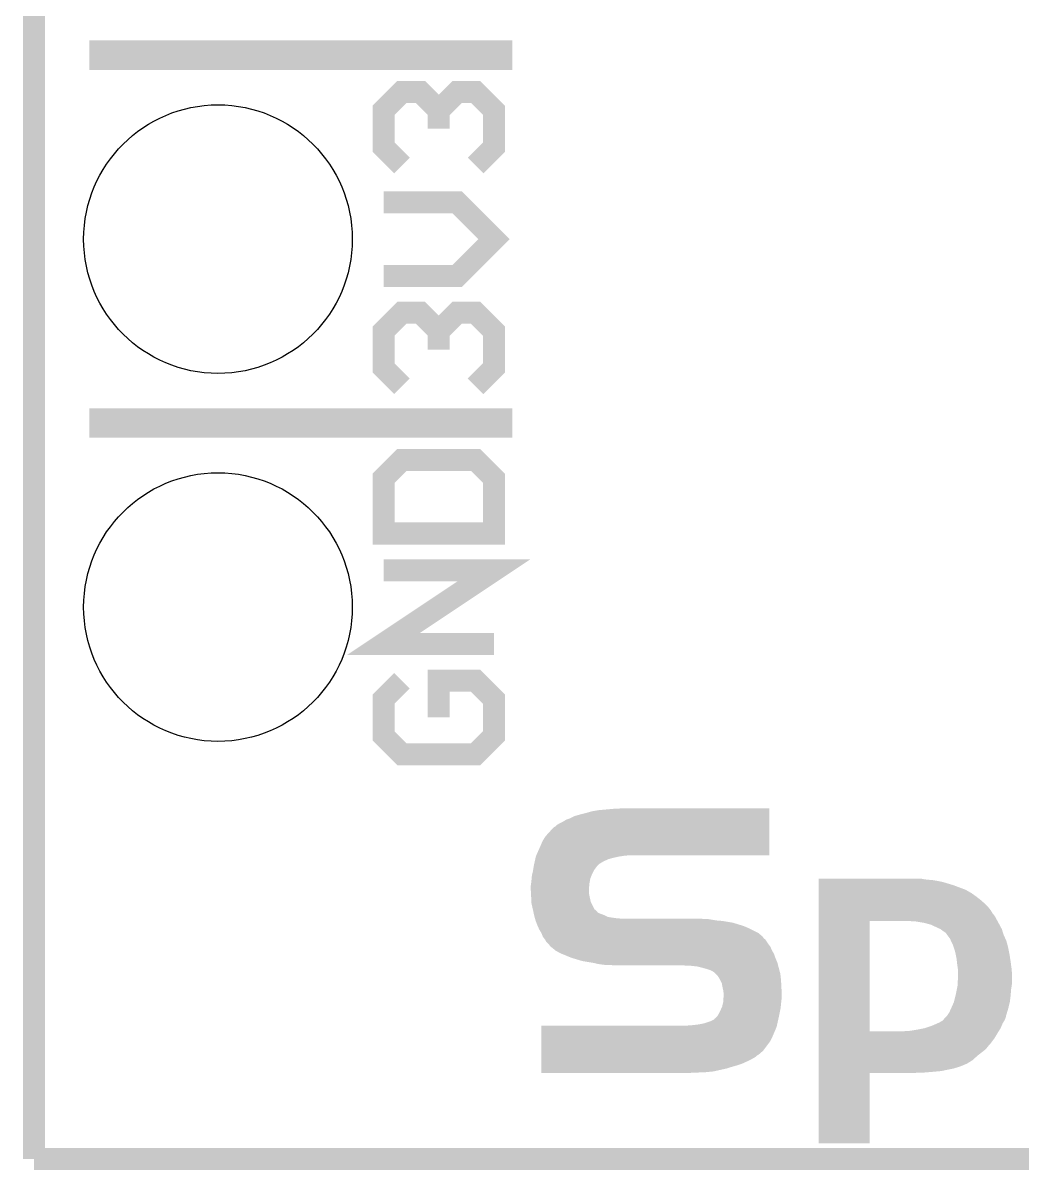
# Model space of a CAD drawing. Extents: x -1.4 to 24.2, y -3.9 to 53.4.
# Drawn here: x -1.35 to 5.55, y -3.89 to 4.03 of the extents above; entities that cross this region are included whole.
import ezdxf

# ---------------------------------------------------------------- set-up
doc = ezdxf.new("R2010")
doc.units = 0
doc.layers.get('0').update_dxf_attribs({"linetype": 'CONTINUOUS'})
for name, color, linetype in [('SPECTRAL_CLICK_V100_GKO', 9, 'CONTINUOUS'), ('SPECTRAL_CLICK_V100_GTO', 11, 'CONTINUOUS'), ('SPECTRAL_CLICK_V100_GTS', 8, 'CONTINUOUS')]:
    doc.layers.add(name, color=color, linetype=linetype)

# ---------------------------------------------------------------- blocks, each defined once
blk = doc.blocks.new('ROUND_24')
blk.add_circle((0, 0), 0.9271)

msp = doc.modelspace()

# ---------------------------------------------------------------- linework, layer by layer
at = {"layer": 'SPECTRAL_CLICK_V100_GKO', "const_width": 0.1524}
for points in [[(-1.27, -3.81), (-1.27, 39.32682)], [(-1.27, -3.81), (21.59, -3.81)]]:
    msp.add_lwpolyline(points, dxfattribs=at)
at = {"layer": 'SPECTRAL_CLICK_V100_GTO'}
for points, const_width in [([(-0.889, 3.81), (2.032, 3.81)], 0.2032), ([(1.27, 3.048), (1.143, 3.175), (1.143, 3.429), (1.27, 3.556), (1.397, 3.556), (1.524, 3.429), (1.524, 3.302), (1.524, 3.429), (1.651, 3.556), (1.778, 3.556), (1.905, 3.429), (1.905, 3.175), (1.778, 3.048)], 0.1524), ([(1.143, 2.286), (1.651, 2.286), (1.905, 2.54), (1.651, 2.794), (1.143, 2.794)], 0.1524), ([(1.27, 1.524), (1.143, 1.651), (1.143, 1.905), (1.27, 2.032), (1.397, 2.032), (1.524, 1.905), (1.524, 1.778), (1.524, 1.905), (1.651, 2.032), (1.778, 2.032), (1.905, 1.905), (1.905, 1.651), (1.778, 1.524)], 0.1524), ([(-0.889, 1.27), (2.032, 1.27)], 0.2032), ([(1.143, 0.508), (1.905, 0.508), (1.905, 0.889), (1.778, 1.016), (1.27, 1.016), (1.143, 0.889), (1.143, 0.508)], 0.1524), ([(1.905, -0.254), (1.143, -0.254), (1.905, 0.254), (1.143, 0.254)], 0.1524), ([(1.27, -0.508), (1.143, -0.635), (1.143, -0.889), (1.27, -1.016), (1.778, -1.016), (1.905, -0.889), (1.905, -0.635), (1.778, -0.508), (1.524, -0.508), (1.524, -0.762)], 0.1524)]:
    msp.add_lwpolyline(points, dxfattribs=dict(at, const_width=const_width))
for points in [[(2.49682, -1.43256), (2.53746, -1.4224), (3.804916, -1.43256), (3.804916, -1.4224)], [(2.53746, -1.4224), (2.58064, -1.4097), (3.804916, -1.4224), (3.804918, -1.4097)], [(2.58064, -1.4097), (2.626358, -1.40208), (3.804918, -1.4097), (3.804918, -1.40208)], [(2.626358, -1.40208), (2.73812, -1.39192), (3.804918, -1.40208), (3.804918, -1.39192)], [(2.73812, -1.39192), (2.796034, -1.389402), (3.804918, -1.39192), (3.80492, -1.389402)], [(2.796034, -1.389402), (2.79654, -1.38938), (3.80492, -1.389402), (2.79654, -1.38938)], [(2.32918, -1.513838), (2.339342, -1.503678), (3.80491, -1.513838), (3.804912, -1.503678)], [(2.339342, -1.503678), (2.35712, -1.49352), (3.804912, -1.503678), (3.804912, -1.49352)], [(2.35712, -1.49352), (2.377438, -1.48336), (3.804912, -1.49352), (3.804912, -1.48336)], [(2.377438, -1.48336), (2.40284, -1.46812), (3.804912, -1.48336), (3.804914, -1.46812)], [(2.40284, -1.46812), (2.43078, -1.45796), (3.804914, -1.46812), (3.804914, -1.45796)], [(2.43078, -1.45796), (2.461262, -1.442718), (3.804914, -1.45796), (3.804916, -1.442718)], [(2.461262, -1.442718), (2.49682, -1.43256), (3.804916, -1.442718), (3.804916, -1.43256)], [(2.24028, -1.61544), (2.260602, -1.582418), (3.804904, -1.61544), (3.804906, -1.582418)], [(2.260602, -1.582418), (2.3114, -1.52654), (3.804906, -1.582418), (3.80491, -1.52654)], [(2.3114, -1.52654), (2.319024, -1.518918), (3.80491, -1.52654), (3.80491, -1.518918)], [(2.319024, -1.518918), (2.32918, -1.513838), (3.80491, -1.518918), (3.80491, -1.513838)], [(2.196818, -1.7145), (2.22504, -1.651), (3.804898, -1.7145), (3.804902, -1.651)], [(2.22504, -1.651), (2.24028, -1.61544), (3.804902, -1.651), (3.804904, -1.61544)], [(2.186658, -1.75514), (2.190044, -1.7399), (2.661922, -1.75514), (2.694938, -1.7399)], [(2.190044, -1.7399), (2.192302, -1.72974), (2.694938, -1.7399), (2.73304, -1.72974)], [(2.192302, -1.72974), (2.193996, -1.72212), (2.73304, -1.72974), (2.7686, -1.72212)], [(2.193996, -1.72212), (2.194562, -1.719578), (2.7686, -1.72212), (2.785122, -1.719578)], [(2.194562, -1.719578), (2.195688, -1.71704), (2.785122, -1.719578), (2.80162, -1.71704)], [(2.195688, -1.71704), (2.196818, -1.7145), (2.80162, -1.71704), (2.82702, -1.7145)], [(2.16955, -1.8415), (2.17424, -1.82118), (2.58318, -1.8415), (2.59334, -1.82118)], [(2.17424, -1.82118), (2.17502, -1.816102), (2.59334, -1.82118), (2.59588, -1.816102)], [(2.17502, -1.816102), (2.177756, -1.79832), (2.59588, -1.816102), (2.60858, -1.79832)], [(2.177756, -1.79832), (2.17932, -1.78816), (2.60858, -1.79832), (2.616706, -1.78816)], [(2.17932, -1.78816), (2.179884, -1.785622), (2.616706, -1.78816), (2.618738, -1.785622)], [(2.179884, -1.785622), (2.182706, -1.772922), (2.618738, -1.785622), (2.631438, -1.772922)], [(2.182706, -1.772922), (2.186658, -1.75514), (2.631438, -1.772922), (2.661922, -1.75514)], [(2.16154, -1.905), (2.16408, -1.88214), (2.564288, -1.905), (2.568574, -1.88214)], [(2.16408, -1.88214), (2.165002, -1.871982), (2.568574, -1.88214), (2.57048, -1.871982)], [(2.165002, -1.871982), (2.16662, -1.8542), (2.57048, -1.871982), (2.577888, -1.8542)], [(2.16662, -1.8542), (2.16955, -1.8415), (2.577888, -1.8542), (2.58318, -1.8415)], [(4.1453, -1.8796), (4.145302, -1.87452), (4.876802, -1.8796), (4.853942, -1.87452)], [(4.1453, -1.88214), (4.1453, -1.8796), (4.9022, -1.88214), (4.876802, -1.8796)], [(4.1453, -1.88468), (4.1453, -1.88214), (4.93268, -1.88468), (4.9022, -1.88214)], [(4.1453, -1.88976), (4.1453, -1.88468), (4.96316, -1.88976), (4.93268, -1.88468)], [(4.1453, -1.89738), (4.1453, -1.88976), (5.00126, -1.89738), (4.96316, -1.88976)], [(4.1453, -1.920238), (4.1453, -1.89738), (5.07746, -1.920238), (5.00126, -1.89738)], [(2.159, -1.92278), (2.16045, -1.91262), (2.562262, -1.92278), (2.56286, -1.91262)], [(2.159, -1.950722), (2.159, -1.92278), (2.560618, -1.950722), (2.562262, -1.92278)], [(2.159268, -1.955798), (2.159, -1.950722), (2.56032, -1.955798), (2.560618, -1.950722)], [(2.16007, -1.97104), (2.159268, -1.955798), (2.56032, -1.97104), (2.56032, -1.955798)], [(2.161006, -1.988818), (2.16007, -1.97104), (2.56286, -1.988818), (2.56032, -1.97104)], [(2.16045, -1.91262), (2.16154, -1.905), (2.56286, -1.91262), (2.564288, -1.905)], [(4.1453, -1.95072), (4.1453, -1.920238), (5.158742, -1.95072), (5.07746, -1.920238)], [(4.1453, -1.97358), (4.1453, -1.95072), (5.199382, -1.97358), (5.158742, -1.95072)], [(4.1453, -1.99898), (4.1453, -1.97358), (5.23494, -1.99898), (5.199382, -1.97358)], [(2.163412, -2.034542), (2.161006, -1.988818), (2.57302, -2.034542), (2.56286, -1.988818)], [(2.16408, -2.04724), (2.163412, -2.034542), (2.57937, -2.04724), (2.57302, -2.034542)], [(2.173046, -2.085342), (2.16408, -2.04724), (2.598422, -2.085342), (2.57937, -2.04724)], [(4.145298, -2.05994), (4.1453, -2.02692), (5.30606, -2.05994), (5.270498, -2.02692)], [(4.1453, -2.02692), (4.1453, -1.99898), (5.270498, -2.02692), (5.23494, -1.99898)], [(2.17424, -2.09042), (2.173046, -2.085342), (2.604226, -2.09042), (2.598422, -2.085342)], [(2.176964, -2.103124), (2.17424, -2.09042), (2.618742, -2.103124), (2.604226, -2.09042)], [(2.178052, -2.108202), (2.176964, -2.103124), (2.621286, -2.108202), (2.618742, -2.103124)], [(2.17914, -2.11328), (2.178052, -2.108202), (2.63144, -2.11328), (2.621286, -2.108202)], [(2.180228, -2.11836), (2.17914, -2.11328), (2.64414, -2.11836), (2.63144, -2.11328)], [(2.18186, -2.12598), (2.180228, -2.11836), (2.66446, -2.12598), (2.64414, -2.11836)], [(2.18186, -2.125982), (2.18186, -2.12598), (2.664466, -2.125982), (2.66446, -2.12598)], [(2.185248, -2.13868), (2.18186, -2.125982), (2.689862, -2.13868), (2.664466, -2.125982)], [(4.145298, -2.067562), (4.145298, -2.05994), (5.31368, -2.067562), (5.30606, -2.05994)], [(4.145298, -2.07772), (4.145298, -2.067562), (5.3213, -2.07772), (5.31368, -2.067562)], [(4.145298, -2.092962), (4.145298, -2.07772), (5.334002, -2.092962), (5.3213, -2.07772)], [(4.145298, -2.110738), (4.145298, -2.092962), (5.34416, -2.110738), (5.334002, -2.092962)], [(4.145298, -2.1336), (4.145298, -2.110738), (5.361942, -2.1336), (5.34416, -2.110738)], [(4.145298, -2.16662), (4.145298, -2.1336), (5.379952, -2.16662), (5.361942, -2.1336)], [(2.186602, -2.14376), (2.185248, -2.13868), (2.72034, -2.14376), (2.689862, -2.13868)], [(2.187956, -2.14884), (2.186602, -2.14376), (2.75844, -2.14884), (2.72034, -2.14376)], [(2.188634, -2.15138), (2.187956, -2.14884), (2.799078, -2.15138), (2.75844, -2.14884)], [(2.189312, -2.15392), (2.188634, -2.15138), (3.357882, -2.15392), (3.33756, -2.15138)], [(2.190666, -2.159), (2.189312, -2.15392), (3.41376, -2.159), (3.383282, -2.15392)], [(2.19202, -2.16408), (2.190666, -2.159), (3.44932, -2.16408), (3.41376, -2.159)], [(2.192998, -2.16662), (2.19202, -2.16408), (3.48234, -2.16662), (3.44932, -2.16408)], [(2.197882, -2.17932), (2.192998, -2.16662), (3.556002, -2.17932), (3.48234, -2.16662)], [(2.20472, -2.1971), (2.197882, -2.17932), (3.613294, -2.1971), (3.556002, -2.17932)], [(2.20703, -2.20218), (2.20472, -2.1971), (3.629662, -2.20218), (3.613294, -2.1971)], [(2.213958, -2.21742), (2.20703, -2.20218), (3.66522, -2.21742), (3.629662, -2.20218)], [(4.145288, -2.928598), (4.145298, -2.16662), (4.49834, -2.928598), (4.498362, -2.16662)], [(4.810762, -2.16916), (4.74218, -2.16662), (5.381338, -2.16916), (5.379952, -2.16662)], [(4.87172, -2.17932), (4.810762, -2.16916), (5.38688, -2.17932), (5.381338, -2.16916)], [(4.91033, -2.18948), (4.87172, -2.17932), (5.39242, -2.18948), (5.38688, -2.17932)], [(4.919982, -2.19202), (4.91033, -2.18948), (5.393788, -2.19202), (5.39242, -2.18948)], [(4.95808, -2.2098), (4.919982, -2.19202), (5.403364, -2.2098), (5.393788, -2.19202)], [(4.98602, -2.222502), (4.95808, -2.2098), (5.410202, -2.222502), (5.403364, -2.2098)], [(2.21742, -2.225038), (2.213958, -2.21742), (3.680456, -2.225038), (3.66522, -2.21742)], [(2.23266, -2.250438), (2.21742, -2.225038), (3.731254, -2.250438), (3.680456, -2.225038)], [(2.232662, -2.250442), (2.23266, -2.250438), (3.73126, -2.250442), (3.731254, -2.250438)], [(2.241806, -2.2733), (2.232662, -2.250442), (3.756666, -2.2733), (3.73126, -2.250442)], [(2.24181, -2.273314), (2.241806, -2.2733), (3.759206, -2.273314), (3.756666, -2.2733)], [(2.24282, -2.27584), (2.24181, -2.273314), (3.76047, -2.27584), (3.759206, -2.273314)], [(2.244728, -2.278382), (2.24282, -2.27584), (3.761742, -2.278382), (3.76047, -2.27584)], [(2.250442, -2.286002), (2.244728, -2.278382), (3.766822, -2.286002), (3.761742, -2.278382)], [(2.25806, -2.29616), (2.250442, -2.286002), (3.779518, -2.29616), (3.766822, -2.286002)], [(2.258064, -2.296164), (2.25806, -2.29616), (3.779522, -2.296164), (3.779518, -2.29616)], [(2.265318, -2.30886), (2.258064, -2.296164), (3.787138, -2.30886), (3.779522, -2.296164)], [(5.00634, -2.23774), (4.98602, -2.222502), (5.414964, -2.23774), (5.410202, -2.222502)], [(5.021582, -2.247902), (5.00634, -2.23774), (5.41814, -2.247902), (5.414964, -2.23774)], [(5.02412, -2.250442), (5.021582, -2.247902), (5.418934, -2.250442), (5.41814, -2.247902)], [(5.033432, -2.26314), (5.02412, -2.250442), (5.4229, -2.26314), (5.418934, -2.250442)], [(5.05206, -2.288542), (5.033432, -2.26314), (5.434756, -2.288542), (5.4229, -2.26314)], [(5.058036, -2.30124), (5.05206, -2.288542), (5.440682, -2.30124), (5.434756, -2.288542)], [(2.268218, -2.313936), (2.265318, -2.30886), (3.790524, -2.313936), (3.787138, -2.30886)], [(2.280918, -2.324098), (2.268218, -2.313936), (3.7973, -2.324098), (3.790524, -2.313936)], [(2.28092, -2.3241), (2.280918, -2.324098), (3.7973, -2.3241), (3.7973, -2.324098)], [(2.29616, -2.344416), (2.28092, -2.3241), (3.812536, -2.344416), (3.7973, -2.3241)], [(2.296172, -2.344422), (2.29616, -2.344416), (3.81254, -2.344422), (3.812536, -2.344416)], [(2.301236, -2.346958), (2.296172, -2.344422), (3.813668, -2.346958), (3.81254, -2.344422)], [(2.303782, -2.349502), (2.301236, -2.346958), (3.814798, -2.349502), (3.813668, -2.346958)], [(2.325514, -2.36728), (2.303782, -2.349502), (3.8227, -2.36728), (3.814798, -2.349502)], [(2.331722, -2.37236), (2.325514, -2.36728), (3.825472, -2.37236), (3.8227, -2.36728)], [(2.364738, -2.39014), (2.331722, -2.37236), (3.83517, -2.39014), (3.825472, -2.37236)], [(5.07238, -2.331722), (5.058036, -2.30124), (5.44915, -2.331722), (5.440682, -2.30124)], [(5.07746, -2.346958), (5.07238, -2.331722), (5.45338, -2.346958), (5.44915, -2.331722)], [(5.08762, -2.377442), (5.07746, -2.346958), (5.459478, -2.377442), (5.45338, -2.346958)], [(2.37702, -2.395222), (2.364738, -2.39014), (3.83794, -2.395222), (3.83517, -2.39014)], [(2.438398, -2.42062), (2.37702, -2.395222), (3.847178, -2.42062), (3.83794, -2.395222)], [(2.446858, -2.423158), (2.438398, -2.42062), (3.8481, -2.423158), (3.847178, -2.42062)], [(2.514598, -2.44348), (2.446858, -2.423158), (3.85657, -2.44348), (3.8481, -2.423158)], [(2.57556, -2.45364), (2.514598, -2.44348), (3.860802, -2.45364), (3.85657, -2.44348)], [(2.5908, -2.45618), (2.57556, -2.45364), (3.86148, -2.45618), (3.860802, -2.45364)], [(5.091898, -2.39776), (5.08762, -2.377442), (5.46354, -2.39776), (5.459478, -2.377442)], [(5.09778, -2.4257), (5.091898, -2.39776), (5.467732, -2.4257), (5.46354, -2.39776)], [(5.10032, -2.44856), (5.09778, -2.4257), (5.47116, -2.44856), (5.467732, -2.4257)], [(5.10286, -2.47142), (5.10032, -2.44856), (5.474278, -2.47142), (5.47116, -2.44856)], [(2.623822, -2.4638), (2.5908, -2.45618), (3.863512, -2.4638), (3.86148, -2.45618)], [(2.65938, -2.46888), (2.623822, -2.4638), (3.864866, -2.46888), (3.863512, -2.4638)], [(2.68732, -2.47142), (2.65938, -2.46888), (3.865544, -2.47142), (3.864866, -2.46888)], [(2.73558, -2.47396), (2.715258, -2.47142), (3.86622, -2.47396), (3.865544, -2.47142)], [(3.26898, -2.4765), (3.21818, -2.47396), (3.866898, -2.4765), (3.86622, -2.47396)], [(3.312158, -2.48158), (3.26898, -2.4765), (3.868252, -2.48158), (3.866898, -2.4765)], [(3.35026, -2.49174), (3.312158, -2.48158), (3.870962, -2.49174), (3.868252, -2.48158)], [(3.3782, -2.499362), (3.35026, -2.49174), (3.872994, -2.499362), (3.870962, -2.49174)], [(3.401058, -2.50698), (3.3782, -2.499362), (3.875026, -2.50698), (3.872994, -2.499362)], [(3.418842, -2.517142), (3.401058, -2.50698), (3.877734, -2.517142), (3.875026, -2.50698)], [(3.42646, -2.52222), (3.418842, -2.517142), (3.879088, -2.52222), (3.877734, -2.517142)], [(3.434082, -2.529842), (3.42646, -2.52222), (3.88112, -2.529842), (3.879088, -2.52222)], [(3.449318, -2.545078), (3.434082, -2.529842), (3.882914, -2.545078), (3.88112, -2.529842)], [(5.1054, -2.48666), (5.10286, -2.47142), (5.476356, -2.48666), (5.474278, -2.47142)], [(5.10794, -2.50444), (5.1054, -2.48666), (5.47878, -2.50444), (5.476356, -2.48666)], [(5.10794, -2.504442), (5.10794, -2.50444), (5.478782, -2.504442), (5.47878, -2.50444)], [(5.10794, -2.53746), (5.10794, -2.504442), (5.480216, -2.53746), (5.478782, -2.504442)], [(3.46456, -2.570482), (3.449318, -2.545078), (3.885902, -2.570482), (3.882914, -2.545078)], [(3.46583, -2.57302), (3.46456, -2.570482), (3.8862, -2.57302), (3.885902, -2.570482)], [(3.477258, -2.595878), (3.46583, -2.57302), (3.887404, -2.595878), (3.8862, -2.57302)], [(3.48188, -2.62128), (3.477258, -2.595878), (3.88874, -2.62128), (3.887404, -2.595878)], [(5.098796, -2.644138), (5.1054, -2.611122), (5.4737, -2.644138), (5.478778, -2.611122)], [(5.1054, -2.61112), (5.106274, -2.58572), (5.47878, -2.61112), (5.48132, -2.58572)], [(5.1054, -2.611122), (5.1054, -2.61112), (5.478778, -2.611122), (5.47878, -2.61112)], [(5.106274, -2.58572), (5.107064, -2.56286), (5.48132, -2.58572), (5.48132, -2.56286)], [(5.107064, -2.56286), (5.10794, -2.53746), (5.48132, -2.56286), (5.480216, -2.53746)], [(3.48234, -2.62382), (3.48188, -2.62128), (3.888868, -2.62382), (3.88874, -2.62128)], [(3.48742, -2.646682), (3.48234, -2.62382), (3.890012, -2.646682), (3.888868, -2.62382)], [(3.48996, -2.66446), (3.48742, -2.646682), (3.8909, -2.66446), (3.890012, -2.646682)], [(3.489006, -2.700022), (3.48996, -2.684782), (3.89128, -2.700022), (3.89128, -2.684782)], [(3.48996, -2.67208), (3.48996, -2.66446), (3.89128, -2.67208), (3.8909, -2.66446)], [(3.48996, -2.684782), (3.48996, -2.67208), (3.89128, -2.684782), (3.89128, -2.67208)], [(5.080634, -2.72288), (5.090794, -2.68224), (5.46608, -2.72288), (5.47116, -2.68224)], [(5.090794, -2.68224), (5.0927, -2.67462), (5.47116, -2.68224), (5.471666, -2.67462)], [(5.0927, -2.67462), (5.098796, -2.644138), (5.471666, -2.67462), (5.4737, -2.644138)], [(3.4671, -2.78638), (3.476334, -2.76606), (3.879596, -2.78638), (3.88366, -2.76606)], [(3.476334, -2.76606), (3.4798, -2.758438), (3.88366, -2.76606), (3.884422, -2.758438)], [(3.4798, -2.758438), (3.48742, -2.72542), (3.884422, -2.758438), (3.887722, -2.72542)], [(3.48742, -2.72542), (3.488054, -2.715258), (3.887722, -2.72542), (3.88874, -2.715258)], [(3.488054, -2.715258), (3.489006, -2.700022), (3.88874, -2.715258), (3.89128, -2.700022)], [(5.046978, -2.799082), (5.06222, -2.76606), (5.446206, -2.799082), (5.455918, -2.76606)], [(5.06222, -2.766058), (5.08, -2.725422), (5.45592, -2.766058), (5.46548, -2.725422)], [(5.06222, -2.76606), (5.06222, -2.766058), (5.455918, -2.76606), (5.45592, -2.766058)], [(5.08, -2.725422), (5.080634, -2.72288), (5.46548, -2.725422), (5.46608, -2.72288)], [(3.39598, -2.86004), (3.423922, -2.847332), (3.864184, -2.86004), (3.86701, -2.847332)], [(3.423922, -2.847332), (3.426464, -2.84226), (3.86701, -2.847332), (3.868136, -2.84226)], [(3.426464, -2.84226), (3.434082, -2.837178), (3.868136, -2.84226), (3.869266, -2.837178)], [(3.434082, -2.837178), (3.4417, -2.82956), (3.869266, -2.837178), (3.87096, -2.82956)], [(3.4417, -2.82956), (3.446782, -2.824478), (3.87096, -2.82956), (3.871976, -2.824478)], [(3.446782, -2.824478), (3.45694, -2.8067), (3.871976, -2.824478), (3.875532, -2.8067)], [(3.45694, -2.8067), (3.4671, -2.78638), (3.875532, -2.8067), (3.879596, -2.78638)], [(5.001258, -2.854962), (5.005612, -2.849882), (5.42747, -2.854962), (5.43052, -2.849882)], [(5.005612, -2.849882), (5.0165, -2.83718), (5.43052, -2.849882), (5.43528, -2.83718)], [(5.0165, -2.83718), (5.024118, -2.829562), (5.43528, -2.83718), (5.438138, -2.829562)], [(5.024118, -2.829562), (5.031738, -2.821942), (5.438138, -2.829562), (5.439408, -2.821942)], [(5.031738, -2.821942), (5.036818, -2.814322), (5.439408, -2.821942), (5.44068, -2.814322)], [(5.036818, -2.814322), (5.040206, -2.80924), (5.44068, -2.814322), (5.44322, -2.80924)], [(5.040206, -2.80924), (5.046978, -2.799082), (5.44322, -2.80924), (5.446206, -2.799082)], [(2.232676, -2.96418), (2.23268, -2.898142), (3.82778, -2.96418), (3.855718, -2.898142)], [(2.23268, -2.898142), (2.232682, -2.89052), (3.855718, -2.898142), (3.85741, -2.89052)], [(3.21818, -2.89052), (3.24866, -2.88798), (3.85741, -2.89052), (3.857976, -2.88798)], [(3.24866, -2.88798), (3.28168, -2.88544), (3.857976, -2.88798), (3.85854, -2.88544)], [(3.28168, -2.88544), (3.322318, -2.88036), (3.85854, -2.88544), (3.859668, -2.88036)], [(3.322318, -2.88036), (3.35788, -2.872738), (3.859668, -2.88036), (3.861362, -2.872738)], [(3.35788, -2.872738), (3.39598, -2.86004), (3.861362, -2.872738), (3.864184, -2.86004)], [(4.145288, -2.92862), (4.145288, -2.928598), (4.732018, -2.92862), (4.49834, -2.928598)], [(4.145288, -2.93878), (4.145288, -2.92862), (5.38226, -2.93878), (5.388512, -2.92862)], [(4.732018, -2.92862), (4.747258, -2.92608), (5.388512, -2.92862), (5.390074, -2.92608)], [(4.767578, -2.92608), (4.78536, -2.92354), (5.390074, -2.92608), (5.391638, -2.92354)], [(4.78536, -2.92354), (4.83108, -2.91592), (5.391638, -2.92354), (5.396326, -2.91592)], [(4.83108, -2.91592), (4.881878, -2.90576), (5.396326, -2.91592), (5.40258, -2.90576)], [(4.881878, -2.90576), (4.93268, -2.88798), (5.40258, -2.90576), (5.409988, -2.88798)], [(4.93268, -2.88798), (4.961256, -2.87528), (5.409988, -2.88798), (5.41528, -2.87528)], [(4.961256, -2.87528), (4.978402, -2.86766), (5.41528, -2.87528), (5.419852, -2.86766)], [(4.978402, -2.86766), (5.001258, -2.854962), (5.419852, -2.86766), (5.42747, -2.854962)], [(2.23267, -3.0607), (2.232674, -2.99974), (3.76428, -3.0607), (3.809998, -2.99974)], [(2.232674, -2.99974), (2.232676, -2.96418), (3.809998, -2.99974), (3.82778, -2.96418)], [(4.145288, -2.97688), (4.145288, -2.93878), (5.3594, -2.97688), (5.38226, -2.93878)], [(4.145288, -3.009902), (4.145288, -2.97688), (5.334, -3.009902), (5.3594, -2.97688)], [(2.232668, -3.0861), (2.23267, -3.0607), (3.736334, -3.0861), (3.76428, -3.0607)], [(2.232668, -3.086106), (2.232668, -3.0861), (3.733794, -3.086106), (3.736334, -3.0861)], [(2.232668, -3.091182), (2.232668, -3.086106), (3.728716, -3.091182), (3.733794, -3.086106)], [(4.145286, -3.050542), (4.145288, -3.027682), (5.300978, -3.050542), (5.31876, -3.027682)], [(4.145286, -3.07086), (4.145286, -3.050542), (5.27558, -3.07086), (5.300978, -3.050542)], [(4.145286, -3.09626), (4.145286, -3.07086), (5.24256, -3.09626), (5.27558, -3.07086)], [(4.145288, -3.01498), (4.145288, -3.009902), (5.331458, -3.01498), (5.334, -3.009902)], [(4.145288, -3.027682), (4.145288, -3.01498), (5.31876, -3.027682), (5.331458, -3.01498)], [(2.232662, -3.1623), (2.232664, -3.15214), (3.58648, -3.1623), (3.616958, -3.15214)], [(2.232662, -3.17246), (2.232662, -3.1623), (3.55092, -3.17246), (3.58648, -3.1623)], [(2.232664, -3.12928), (2.232666, -3.11658), (3.667762, -3.12928), (3.69062, -3.11658)], [(2.232664, -3.13944), (2.232664, -3.12928), (3.6449, -3.13944), (3.667762, -3.12928)], [(2.232664, -3.15214), (2.232664, -3.13944), (3.616958, -3.15214), (3.6449, -3.13944)], [(2.232666, -3.106422), (2.232668, -3.096262), (3.708398, -3.106422), (3.71856, -3.096262)], [(2.232666, -3.11658), (2.232666, -3.106422), (3.69062, -3.11658), (3.708398, -3.106422)], [(2.232668, -3.096262), (2.232668, -3.091182), (3.71856, -3.096262), (3.728716, -3.091182)], [(4.145286, -3.12674), (4.145286, -3.09626), (5.209538, -3.12674), (5.24256, -3.09626)], [(4.145286, -3.15214), (4.145286, -3.12674), (5.1689, -3.15214), (5.209538, -3.12674)], [(4.145286, -3.16992), (4.145286, -3.15214), (5.125722, -3.16992), (5.1689, -3.15214)], [(2.23266, -3.20548), (2.232662, -3.18516), (3.418838, -3.20548), (3.51028, -3.18516)], [(2.23266, -3.21056), (2.23266, -3.20548), (3.36804, -3.21056), (3.418838, -3.20548)], [(2.23266, -3.215618), (2.23266, -3.21056), (3.251706, -3.215618), (3.36804, -3.21056)], [(3.2512, -3.21564), (2.23266, -3.215618), (3.2512, -3.21564), (3.251706, -3.215618)], [(2.232662, -3.18516), (2.232662, -3.17246), (3.51028, -3.18516), (3.55092, -3.17246)], [(4.14528, -3.700758), (4.145284, -3.215662), (4.498318, -3.700758), (4.49834, -3.215662)], [(4.145284, -3.20294), (4.145286, -3.19278), (4.9911, -3.20294), (5.03936, -3.19278)], [(4.145284, -3.20802), (4.145284, -3.20294), (4.93522, -3.20802), (4.9911, -3.20294)], [(4.145284, -3.2131), (4.145284, -3.20802), (4.87426, -3.2131), (4.93522, -3.20802)], [(4.145284, -3.21564), (4.145284, -3.2131), (4.8006, -3.21564), (4.87426, -3.2131)], [(4.145284, -3.215662), (4.145284, -3.21564), (4.49834, -3.215662), (4.8006, -3.21564)], [(4.145286, -3.17754), (4.145286, -3.16992), (5.10286, -3.17754), (5.125722, -3.16992)], [(4.145286, -3.18516), (4.145286, -3.17754), (5.077462, -3.18516), (5.10286, -3.17754)], [(4.145286, -3.19278), (4.145286, -3.18516), (5.03936, -3.19278), (5.077462, -3.18516)], [(4.498318, -3.70078), (4.14528, -3.700758), (4.498318, -3.70078), (4.498318, -3.700758)]]:
    msp.add_solid(points, dxfattribs=at)

# ---------------------------------------------------------------- block references
at = {"layer": 'SPECTRAL_CLICK_V100_GTS'}
for p in [(0, 2.54), (0, 0)]:
    msp.add_blockref('ROUND_24', p, dxfattribs=at)

doc.saveas('drawing.dxf')
